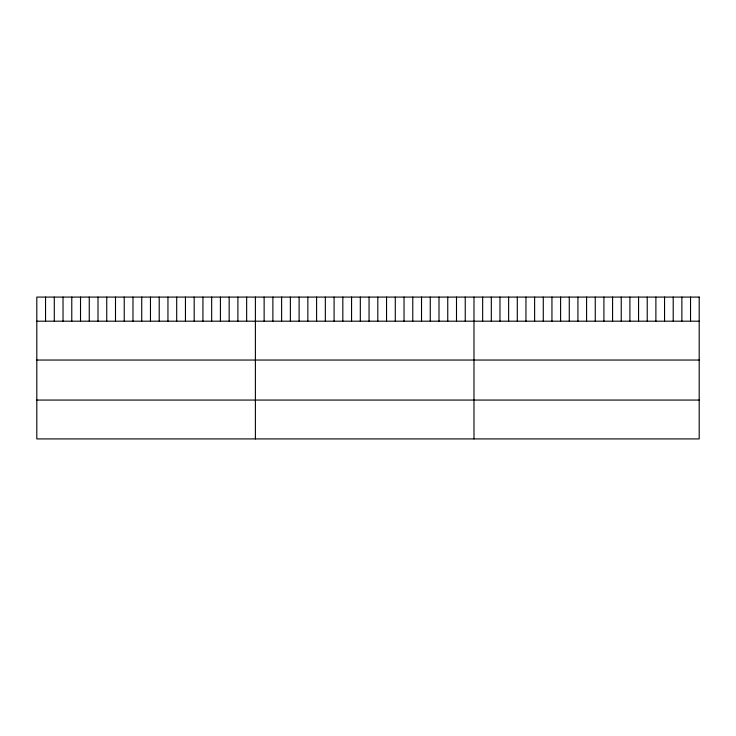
<?xml version="1.0" encoding="UTF-8"?>
<svg xmlns="http://www.w3.org/2000/svg" width="736" height="736" viewBox="0 0 736 736"><rect width="100%" height="100%" fill="white"/><g stroke="black" fill="none" stroke-linecap="round" stroke-linejoin="round"><path stroke-width="1.1" d="M36.8 321.19L699.2 321.19M36.8 360.042L699.2 360.042M36.8 400.062L699.2 400.062M690.534 297.086L690.534 321.19M681.876 297.086L681.876 321.19M673.21 297.086L673.21 321.19M664.553 297.086L664.553 321.19M655.886 297.086L655.886 321.19M647.229 297.086L647.229 321.19M638.563 297.086L638.563 321.19M629.906 297.086L629.906 321.19M621.239 297.086L621.239 321.19M612.582 297.086L612.582 321.19M603.916 297.086L603.916 321.19M595.258 297.086L595.258 321.19M586.592 297.086L586.592 321.19M577.926 297.086L577.926 321.19M569.268 297.086L569.268 321.19M560.602 297.086L560.602 321.19M551.945 297.086L551.945 321.19M543.278 297.086L543.278 321.19M534.621 297.086L534.621 321.19M525.955 297.086L525.955 321.19M517.298 297.086L517.298 321.19M508.631 297.086L508.631 321.19M499.974 297.086L499.974 321.19M491.308 297.086L491.308 321.19M482.65 297.086L482.65 321.19M473.984 297.086L473.984 438.914M465.244 297.086L465.244 321.19M456.495 297.086L456.495 321.19M447.755 297.086L447.755 321.19M439.006 297.086L439.006 321.19M430.266 297.086L430.266 321.19M421.526 297.086L421.526 321.19M412.776 297.086L412.776 321.19M404.036 297.086L404.036 321.19M395.287 297.086L395.287 321.19M386.547 297.086L386.547 321.19M377.807 297.086L377.807 321.19M369.058 297.086L369.058 321.19M360.318 297.086L360.318 321.19M351.569 297.086L351.569 321.19M342.829 297.086L342.829 321.19M334.089 297.086L334.089 321.19M325.34 297.086L325.34 321.19M316.6 297.086L316.6 321.19M307.85 297.086L307.85 321.19M299.11 297.086L299.11 321.19M290.37 297.086L290.37 321.19M281.621 297.086L281.621 321.19M272.881 297.086L272.881 321.19M264.132 297.086L264.132 321.19M255.392 297.086L255.392 438.914M246.652 297.086L246.652 321.19M237.903 297.086L237.903 321.19M229.163 297.086L229.163 321.19M220.414 297.086L220.414 321.19M211.674 297.086L211.674 321.19M202.934 297.086L202.934 321.19M194.184 297.086L194.184 321.19M185.444 297.086L185.444 321.19M176.695 297.086L176.695 321.19M167.955 297.086L167.955 321.19M159.215 297.086L159.215 321.19M150.466 297.086L150.466 321.19M141.726 297.086L141.726 321.19M132.977 297.086L132.977 321.19M124.237 297.086L124.237 321.19M115.497 297.086L115.497 321.19M106.748 297.086L106.748 321.19M98.008 297.086L98.008 321.19M89.258 297.086L89.258 321.19M80.518 297.086L80.518 321.19M71.778 297.086L71.778 321.19M63.029 297.086L63.029 321.19M54.289 297.086L54.289 321.19M45.54 297.086L45.54 321.19M699.2 297.086L36.8 297.086L36.8 438.914L699.2 438.914L699.2 297.086"/></g></svg>
